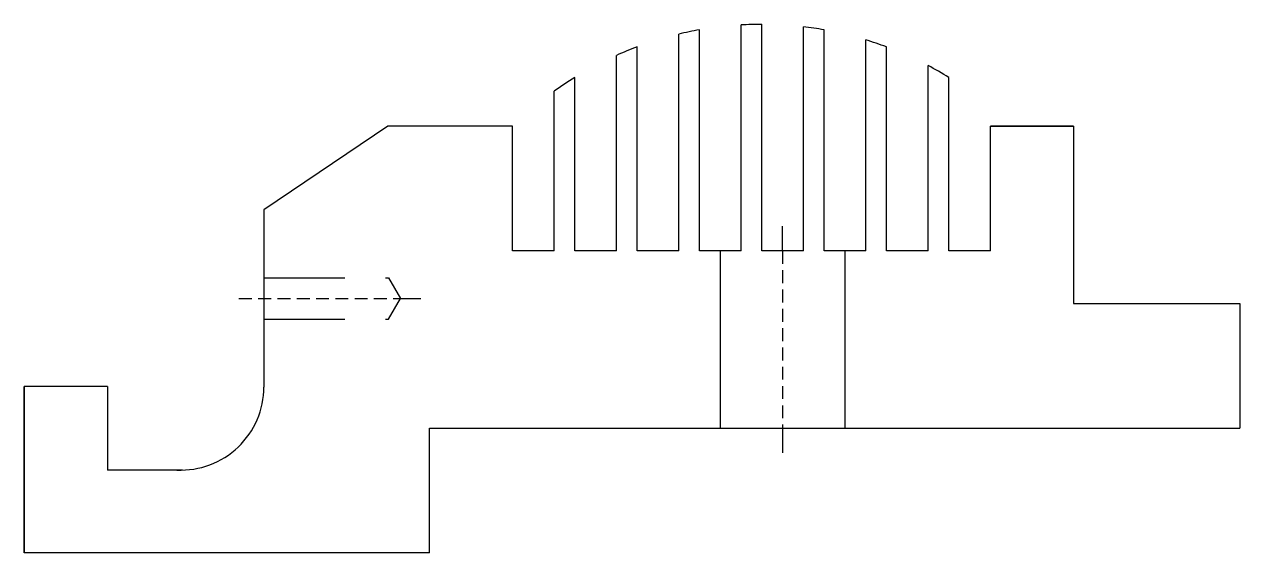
# Model space of a CAD drawing. Header units: millimetres. Extents: x 11 to 41, y 4.7 to 17.7.
import ezdxf

# ---------------------------------------------------------------- set-up
doc = ezdxf.new("R2010")
doc.units = ezdxf.units.MM
for name, pattern in [('DASHED', [19.05, 12.7, -6.35]), ('DASHED2', [9.525, 6.35, -3.175]), ('JIS_02_2.0', [3, 2, -1])]:
    doc.linetypes.add(name, pattern=pattern)
for name, color, linetype in [('Axe punctate', 4, 'DASHED'), ('Contur', 1, 'Continuous'), ('Linii drepte', 6, 'Continuous')]:
    doc.layers.add(name, color=color, linetype=linetype)

msp = doc.modelspace()

# ---------------------------------------------------------------- linework, layer by layer
at = {"layer": 'Axe punctate', "linetype": 'DASHED2'}
for p, q in [((29.677, 12.099), (29.677, 12.714)), ((29.677, 7.73), (29.677, 7.114))]:
    msp.add_line(p, q, dxfattribs=at)
at = {"layer": 'Axe punctate', "linetype": 'DASHED2', "ltscale": 0.05}
for p, q in [((29.677, 12.099), (29.677, 7.73)), ((16.257, 10.927), (20.245, 10.927))]:
    msp.add_line(p, q, dxfattribs=at)
at = {"layer": 'Axe punctate', "linetype": 'JIS_02_2.0'}
for p, q in [((16.872, 11.439), (19.949, 11.439)), ((20.245, 10.927), (20.748, 10.927)), ((16.872, 10.414), (19.949, 10.414))]:
    msp.add_line(p, q, dxfattribs=at)
at = {"layer": 'Contur'}
for p, q in [((27.113, 12.099), (27.113, 17.451)), ((27.626, 12.099), (27.626, 17.558)), ((28.652, 12.099), (28.652, 17.679)), ((29.164, 12.099), (29.164, 17.694)), ((30.19, 12.099), (30.19, 17.633)), ((30.703, 12.099), (30.703, 17.558)), ((26.087, 12.099), (26.087, 17.137)), ((31.728, 12.099), (31.728, 17.311)), ((32.241, 12.099), (32.241, 17.137)), ((25.575, 12.099), (25.575, 16.926)), ((33.267, 12.099), (33.267, 16.676)), ((24.549, 12.099), (24.549, 16.383)), ((33.78, 12.099), (33.78, 16.383)), ((24.036, 12.099), (24.036, 16.04)), ((19.934, 15.176), (16.872, 13.111)), ((23.01, 15.176), (19.934, 15.176)), ((23.01, 12.099), (23.01, 15.176)), ((34.805, 12.099), (34.805, 15.176)), ((35.318, 15.176), (34.805, 15.176)), ((34.805, 15.176), (36.857, 15.176)), ((36.857, 15.176), (35.318, 15.176)), ((36.857, 15.176), (36.857, 10.807)), ((16.872, 13.111), (16.872, 8.742)), ((24.036, 12.099), (23.01, 12.099)), ((25.575, 12.099), (24.549, 12.099)), ((27.113, 12.099), (26.087, 12.099)), ((28.652, 12.099), (27.626, 12.099)), ((30.19, 12.099), (29.164, 12.099)), ((31.728, 12.099), (30.703, 12.099)), ((33.267, 12.099), (32.241, 12.099)), ((34.805, 12.099), (33.78, 12.099)), ((19.949, 11.439), (20.245, 10.927)), ((19.949, 10.414), (20.245, 10.927)), ((36.857, 10.807), (40.959, 10.807)), ((40.959, 10.807), (40.959, 7.73)), ((13.01, 8.755), (10.959, 8.755)), ((10.959, 4.653), (10.959, 8.755)), ((10.959, 8.755), (10.959, 4.653)), ((10.959, 8.755), (10.959, 4.653)), ((13.01, 8.755), (13.01, 6.704)), ((20.959, 4.653), (20.959, 7.73)), ((20.959, 7.73), (40.959, 7.73)), ((13.01, 6.704), (13.01, 6.693)), ((14.864, 6.693), (13.01, 6.693)), ((20.959, 4.653), (10.959, 4.653))]:
    msp.add_line(p, q, dxfattribs=at)
for centre, radius, start, end in [((29.164, 8.914), 8.779, 100.0923, 103.5118), ((29.164, 8.914), 8.779, 90, 93.3486), ((29.164, 8.914), 8.779, 79.9077, 83.2912), ((29.164, 8.914), 8.779, 110.5159, 114.1344), ((29.164, 8.914), 8.779, 69.4841, 73.0189), ((29.164, 8.914), 8.779, 58.2846, 62.1415), ((29.164, 8.914), 8.779, 121.7154, 125.7403), ((14.821, 8.742), 2.051, 267.3905, 0)]:
    msp.add_arc(centre, radius, start, end, dxfattribs=at)
at = {"layer": 'Linii drepte'}
for p, q in [((28.139, 12.099), (28.139, 7.73)), ((31.216, 12.099), (31.216, 7.73))]:
    msp.add_line(p, q, dxfattribs=at)

doc.saveas('drawing.dxf')
